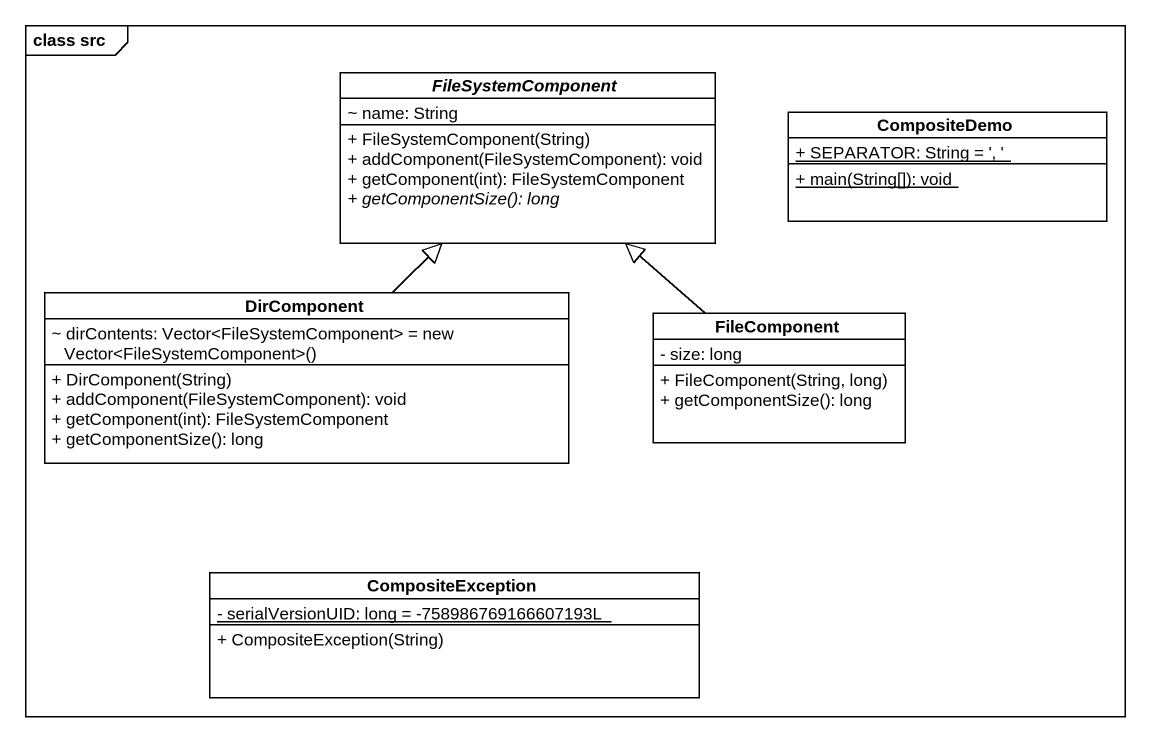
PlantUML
@startuml
mainframe class src
hide circle
hide empty members
skinparam classAttributeIconSize 0
abstract class FileSystemComponent {
  ~ name: String
  + FileSystemComponent(String)
  + addComponent(FileSystemComponent): void
  + getComponent(int): FileSystemComponent
  {abstract} + getComponentSize(): long
}
class CompositeDemo {
  {static} + SEPARATOR: String = ', '
  {static} + main(String[]): void
}
class DirComponent {
  {field} ~ dirContents: Vector<FileSystemComponent> = new Vector<FileSystemComponent>()
  + DirComponent(String)
  + addComponent(FileSystemComponent): void
  + getComponent(int): FileSystemComponent
  + getComponentSize(): long
}
class FileComponent {
  - size: long
  + FileComponent(String, long)
  + getComponentSize(): long
}
class CompositeException {
  {static} - serialVersionUID: long = -758986769166607193L
  + CompositeException(String)
}
DirComponent -up-|> FileSystemComponent
FileComponent -up-|> FileSystemComponent
@enduml
